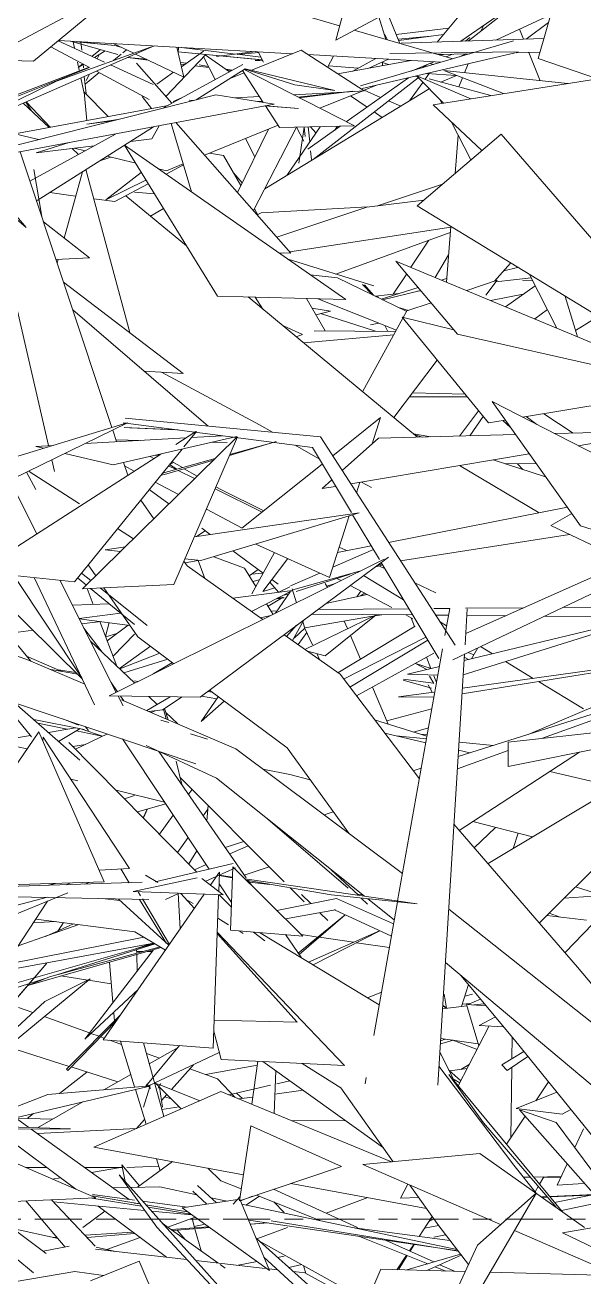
# Model space of a CAD drawing. Header units: millimetres. Extents: x 78096 to 288885, y -20632 to 149556.
# Drawn here: x 251206.9 to 251395.4, y 93230.5 to 93652.2 of the extents above; entities that cross this region are included whole.
import ezdxf

# ---------------------------------------------------------------- set-up
doc = ezdxf.new("R2010")
doc.units = ezdxf.units.MM
doc.linetypes.add('Centre', pattern=[31.75, 6.35, -4.7625, 15.875, -4.7625])
for name, color, linetype, lineweight in [('A-FLOR-LEVL', 51, 'Continuous', 9), ('G-IMPT', 8, 'Continuous', 9), ('L-PLNT', 71, 'Continuous', 9)]:
    doc.layers.add(name, color=color, linetype=linetype, lineweight=lineweight)

# ---------------------------------------------------------------- blocks, each defined once
blk = doc.blocks.new('ZZ-V - Tree Broadleaf 1 - 3dtree rotund SIMPLU-4826059-TOMH A-A')
at = {"layer": 'G-IMPT'}
for p, q in [((25677.55, 93680.42), (25649.47, 93646.53)), ((25692.36, 93672.25), (25659.95, 93646.87)), ((25657.37, 93646.78), (25679, 93661.79)), ((25593.4, 93658.68), (25616.52, 93651.96)), ((25629.8, 93655.01), (25632.17, 93647.42)), ((25636.88, 93646.05), (25632.56, 93656.5)), ((25687.67, 93655.63), (25669.24, 93647.17)), ((25621.49, 93650.52), (25654.7, 93640.87)), ((25632.65, 93647.28), (25631.63, 93649.14)), ((25521.71, 93647.06), (25600.63, 93642.57)), ((25547.09, 93642.74), (25540.21, 93646.01)), ((25563.96, 93634.71), (25561.69, 93644.79)), ((25623.63, 93631.74), (25675.16, 93646.88)), ((25637.32, 93646.13), (25685.43, 93647.7)), ((25563.96, 93634.71), (25547.67, 93642.46)), ((25586.59, 93636.97), (25603.53, 93643.73)), ((25603.53, 93643.73), (25624.86, 93630.05)), ((25605.78, 93642.28), (25650.64, 93639.73)), ((25614.46, 93641.79), (25612.49, 93637.98)), ((25615.94, 93635.77), (25640.5, 93640.31)), ((25620.97, 93636.7), (25628.76, 93640.97)), ((25624.13, 93630.85), (25675.77, 93642.88)), ((25626.35, 93637.69), (25633, 93640.73)), ((25676.79, 93643.17), (25633.43, 93642.66)), ((25649.75, 93642.31), (25660.4, 93642.54)), ((25650.36, 93642.13), (25651.53, 93642.35)), ((25652.43, 93641.53), (25654.61, 93642.41)), ((25659.09, 93642.51), (25656.92, 93641.52)), ((25676.04, 93642.89), (25684.13, 93643.07)), ((25579.32, 93634.08), (25584.36, 93636.09)), ((25631, 93638.55), (25630.95, 93639.73)), ((25633.03, 93638.93), (25630.95, 93639.63)), ((25640.68, 93636.75), (25648.32, 93639.85)), ((25644.54, 93637.88), (25646.06, 93638.93)), ((25648.21, 93638.96), (25647.03, 93639.33)), ((25693.47, 93632.52), (25651.71, 93636.92)), ((25651.71, 93636.92), (25671.8, 93629.13)), ((25624.61, 93630.21), (25628.92, 93631.96)), ((25643.68, 93634.66), (25641.99, 93635.01)), ((25651.56, 93625.96), (25642.52, 93635.02)), ((25642.59, 93635.15), (25660.81, 93627.41)), ((25646.79, 93634.09), (25667.53, 93628.46)), ((25703.59, 93634.11), (25648.1, 93625.42)), ((25560.41, 93626.54), (25563.27, 93627.68)), ((25581.3, 93627.68), (25589.52, 93628.12)), ((25600.96, 93628.75), (25617.74, 93629.66)), ((25602.49, 93627.97), (25621.02, 93630.02)), ((25619.09, 93629.73), (25602.94, 93627.73)), ((25609.86, 93624.21), (25624.11, 93630.01)), ((25618.12, 93629.68), (25624.86, 93630.05)), ((25506.99, 93615.62), (25558.71, 93625.18)), ((25518.62, 93617.77), (25509.81, 93625.91)), ((25588.9, 93626.46), (25590.49, 93626.64)), ((25648.1, 93625.42), (25664.55, 93610.01)), ((25650.32, 93627.2), (25651, 93625.87)), ((25541.74, 93620.4), (25531.33, 93618.88)), ((25539.89, 93619.94), (25531.33, 93618.88)), ((25654.14, 93619.76), (25660.78, 93606.79)), ((25514.97, 93613.68), (25506.99, 93615.62)), ((25571, 93608.4), (25595.78, 93618.48)), ((25592.51, 93617.15), (25582.07, 93595.86)), ((25602.05, 93617.81), (25587.51, 93589.71)), ((25670.98, 93615.51), (25642.67, 93591.29)), ((25670.98, 93615.51), (25744.73, 93530.37)), ((25528.5, 93608.65), (25526.33, 93610.66)), ((25530.69, 93609.85), (25527.03, 93610.74)), ((25535.71, 93606.52), (25539.43, 93607.72)), ((25547.4, 93605.78), (25538.12, 93608.04)), ((25537.73, 93593.39), (25549.62, 93602.58)), ((25558.14, 93603.17), (25555.44, 93603.82)), ((25563.9, 93605.1), (25558.07, 93602)), ((25558.14, 93603.17), (25563.79, 93605.47)), ((25537.73, 93593.39), (25551.21, 93600.01)), ((25551.98, 93598.76), (25540.72, 93592.77)), ((25518.76, 93595.8), (25527.52, 93594.59)), ((25533.63, 93593.75), (25540.72, 93592.77)), ((25564.89, 93577.86), (25544.47, 93594.76)), ((25642.67, 93591.29), (25742.19, 93530.6)), ((25656.29, 93548.15), (25635.54, 93572.73)), ((25735.63, 93531.05), (25635.54, 93572.73)), ((25606.61, 93568.14), (25615.87, 93567.08)), ((25639.15, 93555.77), (25615.87, 93567.08)), ((25669.68, 93566.26), (25659.41, 93562.79)), ((25669.68, 93566.26), (25665.88, 93561.22)), ((25680.56, 93568.18), (25689.81, 93550.13)), ((25642.77, 93513.4), (25585.65, 93560.67)), ((25609.14, 93560.01), (25635.7, 93549.5)), ((25692.64, 93560.81), (25696.7, 93547.26)), ((25639.25, 93555.97), (25624.28, 93528.7)), ((25647.37, 93558.71), (25639.25, 93555.97)), ((25666.69, 93518.24), (25637.67, 93553.83)), ((25655.07, 93549.59), (25637.67, 93553.83)), ((25696.09, 93549.29), (25703.69, 93554.08)), ((25604.37, 93545.18), (25634.78, 93547.83)), ((25656.29, 93548.15), (25740.08, 93529.19)), ((25649.44, 93539.4), (25634.81, 93519.99)), ((25589.52, 93517.55), (25556.47, 93535.32)), ((25640.05, 93526.94), (25659.6, 93526.94)), ((25641.09, 93528.32), (25658.85, 93527.86)), ((25678.19, 93520.13), (25736.62, 93529.73)), ((25656.99, 93513.77), (25663.37, 93522.32)), ((25667.93, 93525.38), (25697.82, 93483.51)), ((25667.93, 93525.38), (25745.43, 93485.68)), ((25630.3, 93519.99), (25614.2, 93507.14)), ((25630.3, 93519.99), (25627.51, 93511.18)), ((25666.69, 93518.24), (25672.36, 93519.17)), ((25593.91, 93515.04), (25589.52, 93517.55)), ((25675.87, 93514.26), (25629.6, 93513.06)), ((25647.3, 93513.52), (25641.42, 93514.52)), ((25644.42, 93513.44), (25641.64, 93514.34)), ((25727.24, 93515.59), (25688.99, 93514.6)), ((25696.95, 93510.52), (25727.24, 93515.59)), ((25608.35, 93506.82), (25601.59, 93510.67)), ((25617.42, 93502.17), (25629.6, 93513.06)), ((25552.6, 93506.89), (25553.92, 93506.23)), ((25563.53, 93503.14), (25559.98, 93505.15)), ((25608.35, 93506.82), (25609.64, 93506.11)), ((25620.32, 93497.69), (25680.51, 93507.76)), ((25686.02, 93500.04), (25668.36, 93505.73)), ((25544.04, 93503.71), (25547.31, 93501.98)), ((25558.87, 93503.78), (25561.37, 93502.54)), ((25562.08, 93502.18), (25567.64, 93499.43)), ((25568.52, 93500.3), (25564.14, 93502.79)), ((25610.7, 93504.35), (25583.57, 93482.72)), ((25683.79, 93487.92), (25656.92, 93503.82)), ((25461.19, 93499.63), (25512.39, 93437.99)), ((25461.99, 93498.67), (25529.75, 93432.02)), ((25554.37, 93498.24), (25562.21, 93494.09)), ((25576.7, 93495.65), (25574.85, 93496.7)), ((25610.6, 93496.06), (25613.9, 93499.01)), ((25610.6, 93496.06), (25615.2, 93496.83)), ((25623.38, 93498.2), (25622.26, 93494.69)), ((25623.88, 93498.29), (25627.28, 93496.42)), ((25574.55, 93496), (25590.38, 93488.14)), ((25591, 93488.64), (25576.7, 93495.65)), ((25571.6, 93489.13), (25583.63, 93482.76)), ((25633.07, 93477.97), (25693.34, 93489.79)), ((25619.79, 93486.93), (25613.18, 93466.12)), ((25687.81, 93483.61), (25694.85, 93487.67)), ((25637.12, 93471.7), (25694.02, 93480.66)), ((25687.81, 93483.61), (25713.44, 93471.43)), ((25697.82, 93483.51), (25722.83, 93475.62)), ((25613.18, 93466.12), (25588.27, 93477.41)), ((25614.28, 93469.59), (25627.93, 93475.6)), ((25615.87, 93474.59), (25627.2, 93476.81)), ((25616.42, 93476.33), (25618.86, 93475.18)), ((25568.79, 93471.84), (25564.4, 93471.11)), ((25568.79, 93471.84), (25571.14, 93465.79)), ((25594.54, 93474.57), (25586.89, 93460.64)), ((25599.05, 93472.53), (25590.66, 93461.4)), ((25599.93, 93463.27), (25609.84, 93467.63)), ((25600.74, 93461.92), (25623.28, 93468.21)), ((25601.87, 93461.46), (25620.07, 93467.27)), ((25628.43, 93469.64), (25631.06, 93470.37)), ((25629.14, 93470.17), (25630.86, 93470.72)), ((25629.79, 93470.02), (25631.86, 93469.05)), ((25595.79, 93461.11), (25599.78, 93462.94)), ((25615.59, 93465.84), (25617.02, 93465.09)), ((25620.11, 93463.46), (25634.17, 93456.01)), ((25638.1, 93458.63), (25624.61, 93466.8)), ((25641.91, 93464.31), (25648.97, 93460.97)), ((25531.44, 93462.38), (25533.47, 93457.07)), ((25600.7, 93461.76), (25580.57, 93459.11)), ((25586.78, 93454.71), (25600.7, 93461.76)), ((25599.84, 93461.32), (25594.88, 93454.09)), ((25595.2, 93458.97), (25597.87, 93459.32)), ((25597.87, 93459.32), (25595.74, 93459.24)), ((25597.86, 93460.18), (25599.39, 93460.66)), ((25602.02, 93457.64), (25600.49, 93462.27)), ((25611.9, 93457.35), (25625.88, 93460.4)), ((25538.84, 93457.26), (25526.44, 93456.83)), ((25542.68, 93454.12), (25528.72, 93452.28)), ((25545.77, 93450.01), (25528.74, 93452.24)), ((25529.63, 93450.47), (25535.98, 93451.3)), ((25535.7, 93451.26), (25541.43, 93436.27)), ((25589.83, 93452.55), (25593.3, 93453.3)), ((25604.85, 93449.04), (25604.16, 93451.14)), ((25627.68, 93453.05), (25604.82, 93449.14)), ((25630.81, 93453.59), (25628.36, 93453.17)), ((25638.88, 93453.52), (25641.28, 93452.25)), ((25652.63, 93449.83), (25650.4, 93451.18)), ((25504.71, 93447.24), (25513.16, 93448.34)), ((25530.32, 93449.09), (25536.49, 93440.96)), ((25604.85, 93449.04), (25601.17, 93445.72)), ((25641.97, 93449.7), (25615.93, 93434.05)), ((25532.51, 93444.73), (25547.4, 93430.61)), ((25663.16, 93442.44), (25661.03, 93438.74)), ((25668.11, 93440.45), (25664.08, 93442.89)), ((25510.99, 93439.68), (25522.83, 93434.46)), ((25542.39, 93435.37), (25555.88, 93440.62)), ((25543.81, 93434.01), (25558.64, 93438.57)), ((25648.32, 93440.6), (25622.21, 93426.23)), ((25681.82, 93432.15), (25672.46, 93437.82)), ((25742.65, 93439.79), (25680.14, 93413.26)), ((25528.25, 93433.51), (25519.12, 93435.12)), ((25698.77, 93421.88), (25683.63, 93431.05)), ((25552.2, 93426.05), (25555.02, 93423.38)), ((25575.61, 93425.97), (25569.87, 93417.58)), ((25575.11, 93425.23), (25569.92, 93426.15)), ((25553.03, 93420.62), (25554.32, 93421.24)), ((25558, 93418.49), (25557.2, 93421.81)), ((25557.51, 93422.01), (25558.74, 93418.18)), ((25577.57, 93424.51), (25569.87, 93417.58)), ((25513.42, 93418.25), (25530.39, 93414.95)), ((25524.69, 93415.05), (25514.75, 93417.08)), ((25528.49, 93416.43), (25523.43, 93418.41)), ((25557.96, 93420.6), (25561.97, 93416.79)), ((25503.63, 93411.4), (25512.25, 93412.9)), ((25518.31, 93413.95), (25527.42, 93415.53)), ((25521.78, 93410.88), (25529.09, 93415.2)), ((25527.5, 93408.24), (25538.22, 93413.44)), ((25536.4, 93412.67), (25527.77, 93414.43)), ((25529.27, 93415.17), (25536.54, 93412.62)), ((25530.69, 93415.97), (25531.81, 93414.62)), ((25645.61, 93410.46), (25631.75, 93413.67)), ((25645.84, 93411.77), (25635.61, 93412.78)), ((25668.43, 93409.55), (25656.81, 93410.69)), ((25563.3, 93396.39), (25561.42, 93404.21)), ((25660.43, 93407.03), (25656.64, 93407.9)), ((25656.9, 93380.9), (25697.38, 93407.28)), ((25599.74, 93399.75), (25590.68, 93401.6)), ((25606.58, 93398), (25599.74, 93399.75)), ((25709.73, 93395.6), (25687.4, 93400.78)), ((25562.71, 93398.84), (25597.86, 93363.56)), ((25541.14, 93394.44), (25557.52, 93390.44)), ((25547.4, 93392.63), (25544.02, 93391.54)), ((25571.77, 93384.13), (25572.23, 93389.28)), ((25614.39, 93387.19), (25611.31, 93386.17)), ((25591.49, 93385.43), (25619.4, 93361.51)), ((25681.61, 93378.74), (25661.51, 93383.9)), ((25584.24, 93377.23), (25577.98, 93375.16)), ((25613.74, 93367.69), (25622.85, 93359.06)), ((25593, 93362.71), (25586.05, 93363.49)), ((25599.83, 93361.58), (25604.55, 93356.85)), ((25603.71, 93359.29), (25606.8, 93356.25)), ((25624.44, 93359.17), (25622.5, 93359.39)), ((25623.83, 93358.13), (25625.95, 93356.11)), ((25528.63, 93349.2), (25508.09, 93341.99)), ((25513.21, 93349.76), (25520.61, 93350.22)), ((25609.89, 93353.21), (25612.61, 93350.53)), ((25699.75, 93350.7), (25686.36, 93352.21)), ((25609.22, 93345), (25603.72, 93345.8)), ((25621.23, 93343.25), (25609.72, 93344.93)), ((25530.66, 93310.64), (25553.82, 93340.72)), ((25553.08, 93342.78), (25547.4, 93340.97)), ((25633.31, 93341.5), (25622.28, 93343.1)), ((25530.66, 93310.64), (25548.58, 93327.35)), ((25659.31, 93322.29), (25663.51, 93308.31)), ((25659.31, 93322.29), (25665.97, 93321.81)), ((25590.67, 93303.06), (25631.38, 93273.93)), ((25650.35, 93306.29), (25655.3, 93296.36)), ((25576.48, 93292.95), (25533.68, 93274.21)), ((25576.48, 93292.95), (25633.98, 93269.26)), ((25533.68, 93274.21), (25584.07, 93264.94)), ((25572.09, 93267.15), (25576.44, 93262.92)), ((25545.21, 93260.64), (25540.09, 93260.56)), ((25555.95, 93260.8), (25545.94, 93260.65)), ((25555.95, 93260.8), (25568.37, 93258.19)), ((25583.35, 93260.15), (25576.44, 93262.92)), ((25600.14, 93261.99), (25645.82, 93253.58)), ((25682.44, 93259.16), (25683.47, 93260.95)), ((25683.94, 93261.76), (25685.37, 93264.23)), ((25573.12, 93257.19), (25578.57, 93256.05)), ((25610.15, 93249.4), (25588.5, 93258.09)), ((25594.29, 93260.03), (25622.62, 93247.19)), ((25611.97, 93252.01), (25626.04, 93257.22)), ((25549.21, 93255.08), (25547.4, 93255.34)), ((25583.58, 93254.99), (25656.09, 93239.74)), ((25656.48, 93239.23), (25585.8, 93249.67)), ((25592.23, 93248.72), (25586.36, 93248.32)), ((25586.67, 93248.23), (25592.41, 93248.7)), ((25593.42, 93249.44), (25656.52, 93239.19)), ((25647.76, 93250.84), (25643.33, 93244.17)), ((25521.21, 93243.86), (25519.99, 93243.78)), ((25546.84, 93245.62), (25530.68, 93244.51)), ((25531.36, 93243.78), (25547.4, 93245.07)), ((25572.36, 93247.36), (25559.71, 93246.5)), ((25560.25, 93246.11), (25572.72, 93247.11)), ((25588.58, 93243.37), (25598.91, 93247.19)), ((25621.53, 93247.01), (25653.73, 93242.82)), ((25646.25, 93234.93), (25623.29, 93244.14)), ((25589.51, 93242.53), (25618.22, 93226.64)), ((25632.28, 93242.81), (25648.31, 93235.54)), ((25641.52, 93241.44), (25640.08, 93239.27)), ((25639.1, 93237.8), (25635.86, 93232.93)), ((25639.18, 93232.84), (25657.28, 93238.2)), ((25645.98, 93232.65), (25657.54, 93237.86)), ((25652.36, 93232.48), (25648.78, 93233.91)), ((25650.35, 93234.62), (25655.24, 93232.4))]:
    blk.add_line(p, q, dxfattribs=at)
blk = doc.blocks.new('ZZ-V - Tree Broadleaf 1 - 3dtree rotund SIMPLU-4826034-TOMH A-A')
at = {"layer": 'G-IMPT'}
for p, q in [((25682.44, 93683.47), (25615.23, 93647.14)), ((25683.53, 93640.95), (25693.88, 93677.65)), ((25481.79, 93632.53), (25545.77, 93666.76)), ((25513.28, 93640.11), (25545.3, 93666.51)), ((25620.14, 93665.46), (25615.23, 93647.14)), ((25553.96, 93645.21), (25484.6, 93614.88)), ((25553.96, 93645.21), (25521.11, 93633.37)), ((25513.28, 93640.11), (25498.52, 93640.45)), ((25683.53, 93640.95), (25716.87, 93629.58)), ((25583.88, 93638.96), (25556.96, 93624.22)), ((25584.72, 93637.49), (25568.2, 93627.05)), ((25590.8, 93626.15), (25583.82, 93636.92)), ((25621.52, 93618.25), (25584.32, 93637.24)), ((25601.43, 93632.05), (25584.55, 93637.39)), ((25584.65, 93637.44), (25614.97, 93630.14)), ((25484.47, 93615.35), (25521.11, 93633.37)), ((25601.43, 93632.05), (25614.97, 93630.14)), ((25574.83, 93628.71), (25490.79, 93607.6)), ((25574.83, 93628.71), (25594.44, 93625.57)), ((25594.44, 93625.57), (25491.84, 93606.36)), ((25565.82, 93626.91), (25567.22, 93626.8)), ((25591.26, 93624.98), (25602.71, 93624.11)), ((25596.29, 93617.68), (25591.53, 93625.03)), ((25591.75, 93625.07), (25602.71, 93624.11)), ((25510.82, 93584.04), (25479.6, 93620.75)), ((25566.64, 93596.02), (25559.69, 93619.06)), ((25561.32, 93619.37), (25600.11, 93575.44)), ((25540.95, 93615.46), (25512.09, 93599.67)), ((25553.82, 93617.96), (25514.56, 93593.15)), ((25553.16, 93613.87), (25555.66, 93618.31)), ((25621.52, 93618.25), (25596.29, 93617.68)), ((25514.19, 93609.21), (25525.35, 93612.63)), ((25533.8, 93611.55), (25514.19, 93609.21)), ((25575.32, 93560.96), (25543.96, 93611.73)), ((25544.04, 93611.78), (25618.66, 93559.74)), ((25553.16, 93613.87), (25545.98, 93613.01)), ((25508.81, 93609.53), (25539.72, 93516.69)), ((25510.82, 93584.04), (25485.51, 93605.68)), ((25513.44, 93603.61), (25516.08, 93587.69)), ((25523.62, 93580.49), (25529.78, 93602.77)), ((25531, 93603.54), (25545.77, 93548.62)), ((25498.89, 93594.25), (25518.35, 93510.56)), ((25532.16, 93573.78), (25516.66, 93585.97)), ((25532.16, 93573.78), (25520.88, 93573.29)), ((25521.29, 93572.05), (25521.64, 93573.32)), ((25595.97, 93575.56), (25600.11, 93575.44)), ((25523.42, 93565.64), (25563.8, 93534.89)), ((25575.32, 93560.96), (25618.66, 93559.74)), ((25526.54, 93556.29), (25572.21, 93517.1)), ((25550.59, 93535.65), (25563.8, 93534.89)), ((25476, 93497.2), (25544.88, 93518.27)), ((25501.42, 93496.98), (25545, 93518.21)), ((25607.36, 93509.92), (25543.5, 93518.24)), ((25610.09, 93513.51), (25544.26, 93519.75)), ((25823.77, 93518.86), (25654.75, 93438.35)), ((25823.09, 93520.28), (25659.08, 93447.22)), ((25529.88, 93462.31), (25582.02, 93513.56)), ((25540.02, 93515.79), (25541.31, 93511.91)), ((25540.12, 93504.03), (25581.82, 93513.58)), ((25545.84, 93516.55), (25543.92, 93516.69)), ((25562.06, 93515.82), (25543.92, 93516.69)), ((25545.84, 93516.55), (25561.19, 93515.84)), ((25560.68, 93463.76), (25582.1, 93513.55)), ((25561.29, 93510.98), (25568.03, 93515.32)), ((25564.05, 93510.16), (25568.22, 93515.29)), ((25566.6, 93513.3), (25576.91, 93513.89)), ((25610.09, 93513.51), (25655.45, 93443.37)), ((25514.08, 93510.31), (25519.97, 93510.65)), ((25514.08, 93510.31), (25516.76, 93509.67)), ((25527.12, 93464.69), (25563.4, 93509.36)), ((25530.73, 93511.26), (25564.73, 93513.19)), ((25541.1, 93512.52), (25549.35, 93512.32)), ((25573.69, 93511.72), (25578.62, 93511.6)), ((25579.4, 93507.27), (25595.17, 93511.91)), ((25594.13, 93511.64), (25579.54, 93507.58)), ((25607.36, 93509.92), (25620.49, 93488.01)), ((25494.61, 93468.04), (25556.23, 93507.72)), ((25519.46, 93505.77), (25520.38, 93501.8)), ((25523.91, 93507.94), (25540.12, 93504.03)), ((25574.52, 93506.19), (25556.84, 93501.28)), ((25557.49, 93500.84), (25574.01, 93505.69)), ((25514.11, 93495.82), (25510.95, 93501.63)), ((25511.89, 93501.82), (25528.77, 93490.91)), ((25543.66, 93504.84), (25545.09, 93500.55)), ((25505.33, 93498.88), (25514.41, 93480.79)), ((25557.49, 93500.84), (25556.28, 93500.6)), ((25553.91, 93485.93), (25549.47, 93492.21)), ((25567.61, 93479.87), (25623.15, 93487.95)), ((25569.7, 93471.8), (25623.15, 93487.95)), ((25620.93, 93487.28), (25629.98, 93472.18)), ((25541.65, 93482.58), (25546.99, 93479.13)), ((25537.52, 93475.49), (25544.29, 93476.48)), ((25537.52, 93475.49), (25542.68, 93474.9)), ((25631.52, 93472.3), (25538.8, 93426.22)), ((25565.17, 93470.02), (25564.05, 93471.6)), ((25564.4, 93472.41), (25569.7, 93471.8)), ((25569.51, 93425.85), (25632.98, 93473.02)), ((25494.61, 93468.04), (25527.12, 93464.69)), ((25529.49, 93467.6), (25532.68, 93465.06)), ((25532.68, 93465.07), (25529.49, 93467.6)), ((25534.28, 93466.64), (25531.72, 93470.35)), ((25590.63, 93451.98), (25565.17, 93470.02)), ((25630.55, 93471.22), (25649.99, 93438.8)), ((25511.67, 93438.3), (25438.53, 93464.1)), ((25506.64, 93466.8), (25529.61, 93432.33)), ((25513.52, 93466.09), (25533.93, 93423.27)), ((25522.24, 93465.19), (25541.2, 93427.41)), ((25528.18, 93465.99), (25531.15, 93463.56)), ((25529.88, 93462.31), (25560.68, 93463.76)), ((25532.53, 93462.43), (25547.4, 93450.25)), ((25535.79, 93462.59), (25551.69, 93449.96)), ((25551.69, 93449.96), (25535.8, 93462.59)), ((25548.45, 93446.14), (25537.04, 93462.65)), ((25639.91, 93455.6), (25609.2, 93455.34)), ((25653.7, 93455.72), (25648.32, 93455.67)), ((25653.66, 93455.63), (25652.04, 93446.56)), ((25659.59, 93455.55), (25658.84, 93443.46)), ((25678.64, 93455.93), (25658.95, 93455.76)), ((25730.57, 93456.37), (25691.89, 93456.04)), ((25604.6, 93451.93), (25600.68, 93444.86)), ((25604.86, 93441.89), (25628.81, 93453.6)), ((25641.17, 93453.5), (25607.1, 93453.78)), ((25628.9, 93453.6), (25611.7, 93439.74)), ((25653.26, 93453.4), (25648.94, 93453.44)), ((25720.69, 93452.85), (25658.22, 93433.38)), ((25658.52, 93438.14), (25719.55, 93452.86)), ((25672.61, 93453.24), (25659.46, 93453.35)), ((25728.67, 93452.78), (25685.78, 93453.13)), ((25560.65, 93437.08), (25548.45, 93446.14)), ((25616.68, 93433.52), (25597.86, 93446.86)), ((25598.68, 93446.28), (25602.04, 93450.03)), ((25617.9, 93431.92), (25645.66, 93446.02)), ((25646.29, 93444.97), (25620, 93429.15)), ((25651.25, 93442.12), (25636.1, 93357.15)), ((25530.62, 93430.2), (25511.67, 93438.3)), ((25605.7, 93441.3), (25611.7, 93439.74)), ((25658.65, 93440.37), (25649.65, 93295.09)), ((25657.82, 93426.9), (25741.96, 93440.43)), ((25657.94, 93428.85), (25741.94, 93440.45)), ((25643.43, 93398.27), (25616.68, 93433.52)), ((25639.42, 93433.53), (25650.18, 93436.13)), ((25639.42, 93433.53), (25649.67, 93433.25)), ((25656.51, 93405.79), (25748.09, 93434.73)), ((25748.15, 93434.68), (25684.96, 93411.95)), ((25395.18, 93432.42), (25511.15, 93408.39)), ((25539.53, 93430.75), (25541.68, 93427.65)), ((25502.22, 93428.11), (25528.98, 93404.55)), ((25569.51, 93425.85), (25538.8, 93426.22)), ((25541.82, 93426.18), (25543.49, 93422.86)), ((25542.7, 93426.17), (25543.81, 93424.56)), ((25581.56, 93408.42), (25542.94, 93424.93)), ((25551.49, 93421.27), (25559.36, 93425.97)), ((25556.8, 93421.55), (25563.47, 93425.92)), ((25598.82, 93408.73), (25572.64, 93428.17)), ((25636.36, 93425.87), (25648.32, 93427.52)), ((25648.32, 93425.84), (25636.36, 93425.87)), ((25502.91, 93424.34), (25512.61, 93412.45)), ((25506.95, 93423.94), (25568.08, 93403.4)), ((25556.8, 93421.55), (25552.18, 93420.98)), ((25556.24, 93418.09), (25558.89, 93417.3)), ((25666.58, 93369.73), (25745.06, 93416.78)), ((25763.47, 93420.45), (25673.39, 93402.5)), ((25673.4, 93410.68), (25763.32, 93420.59)), ((25683.91, 93349.77), (25752.81, 93418.33)), ((25692.59, 93339.76), (25766.93, 93417.24)), ((25515.09, 93414.15), (25479.32, 93361.75)), ((25537.13, 93363.59), (25515.09, 93414.15)), ((25516.62, 93412.33), (25516.45, 93411.02)), ((25545.63, 93368.08), (25516.62, 93412.33)), ((25566.3, 93413.5), (25571.99, 93411.7)), ((25568.37, 93366.91), (25525.24, 93410.53)), ((25543.34, 93411.72), (25572.54, 93367.89)), ((25575.01, 93398.57), (25551.3, 93409.51)), ((25637.75, 93366.41), (25581.56, 93408.42)), ((25619.6, 93379.98), (25598.82, 93408.73)), ((25673.4, 93410.68), (25673.39, 93402.5)), ((25555.59, 93407.54), (25585.04, 93364.95)), ((25673.39, 93407.8), (25656.25, 93401.63)), ((25641.36, 93401), (25644.07, 93401.86)), ((25528.26, 93397.61), (25525.89, 93398.2)), ((25624.96, 93358.76), (25575.01, 93398.57)), ((25696.8, 93334.9), (25655.1, 93382.98)), ((25545.63, 93368.08), (25535.41, 93367.54)), ((25545.58, 93363.31), (25542.75, 93367.93)), ((25551.11, 93365.88), (25555.23, 93363.42)), ((25580.62, 93369.8), (25554.31, 93363.58)), ((25581.47, 93368.36), (25571.44, 93363.82)), ((25573.13, 93362.71), (25576.01, 93366.86)), ((25575.78, 93360.32), (25576.01, 93366.86)), ((25579.75, 93347.28), (25580.48, 93368.63)), ((25604.17, 93345.35), (25580.48, 93368.63)), ((25468.91, 93360.81), (25549.98, 93363.45)), ((25537.13, 93363.59), (25479.32, 93361.75)), ((25520.76, 93363.07), (25518.31, 93362.42)), ((25546.96, 93360.29), (25568.5, 93364.95)), ((25577.24, 93359.19), (25570.09, 93364.72)), ((25575.87, 93362.9), (25580.07, 93356.6)), ((25575.97, 93365.74), (25580.35, 93364.98)), ((25580.36, 93365.19), (25575.98, 93365.82)), ((25642.67, 93356.2), (25584.61, 93364.57)), ((25585.02, 93364.17), (25613.69, 93359.17)), ((25585.66, 93364.05), (25586.77, 93362.45)), ((25468.39, 93359.34), (25552.18, 93357.63)), ((25478.94, 93340.91), (25524.89, 93359.93)), ((25495.04, 93352.49), (25518.08, 93358.39)), ((25542.37, 93357.36), (25536.47, 93357.95)), ((25536.82, 93310.42), (25570.85, 93359.42)), ((25541.98, 93357.71), (25558.93, 93342.26)), ((25546.96, 93360.29), (25577.24, 93359.19)), ((25548.64, 93360.22), (25549.44, 93358.87)), ((25558.14, 93342.78), (25549.02, 93357.69)), ((25550.04, 93357.86), (25559.12, 93342.54)), ((25562.41, 93359.73), (25557.78, 93357.63)), ((25562.73, 93347.74), (25562.04, 93359.74)), ((25567.55, 93354.67), (25562.99, 93359.71)), ((25564.8, 93357.7), (25567.18, 93356.28)), ((25573.87, 93307.55), (25575.74, 93359.25)), ((25580.02, 93355.13), (25575.96, 93359.24)), ((25615.43, 93357.97), (25595.4, 93353.97)), ((25642.67, 93356.2), (25613.69, 93359.17)), ((25615.43, 93357.97), (25634.74, 93349.5)), ((25634.97, 93350.78), (25626.03, 93357.9)), ((25518.04, 93357.09), (25488.91, 93312.89)), ((25615.16, 93354.18), (25598.33, 93351.09)), ((25615.16, 93354.18), (25614.8, 93354.14)), ((25614.8, 93354.14), (25633.99, 93345.28)), ((25636.05, 93356.88), (25628.03, 93311.85)), ((25714.18, 93306.16), (25653.33, 93354.43)), ((25547.53, 93346.81), (25514.06, 93351.05)), ((25575.45, 93351.33), (25579.08, 93349.16)), ((25602.56, 93339.62), (25618.45, 93352.46)), ((25602.93, 93339.08), (25618.46, 93352.45)), ((25550.51, 93345.01), (25503.95, 93335.71)), ((25557.78, 93340.6), (25547.53, 93346.81)), ((25602.23, 93316.35), (25575.26, 93346.14)), ((25618.17, 93301.7), (25575.28, 93346.59)), ((25579.75, 93347.28), (25604.17, 93345.35)), ((25582.61, 93347.06), (25583.97, 93346.24)), ((25587.47, 93346.67), (25591.33, 93343.69)), ((25629.86, 93322.17), (25589.57, 93346.5)), ((25598.28, 93345.82), (25603.7, 93337.97)), ((25630.01, 93347.12), (25606.02, 93336.57)), ((25607.64, 93335.59), (25630.06, 93347.09)), ((25498.15, 93326.91), (25554.06, 93342.85)), ((25553.93, 93342.93), (25502.48, 93333.48)), ((25511.68, 93328.82), (25556.38, 93341.45)), ((25518.66, 93331.57), (25555.98, 93341.69)), ((25521.53, 93332.35), (25554.28, 93342.72)), ((25701.73, 93294.94), (25652.21, 93336.42)), ((25517.83, 93336.23), (25489.46, 93303.22)), ((25489.84, 93303.85), (25517.83, 93336.23)), ((25767.15, 93250.07), (25696.8, 93334.9)), ((25532.46, 93330.92), (25474.21, 93283.1)), ((25496.51, 93324.42), (25516.95, 93330.9)), ((25511.68, 93328.82), (25518.66, 93331.57)), ((25517.1, 93323.33), (25532.46, 93330.92)), ((25675.53, 93310.35), (25657.46, 93332.02)), ((25625.95, 93324.53), (25630.63, 93326.47)), ((25517.1, 93323.33), (25474.09, 93283.26)), ((25524.4, 93300.47), (25542.62, 93318.78)), ((25524.9, 93300.09), (25541.32, 93316.9)), ((25574.21, 93316.97), (25602.23, 93316.35)), ((25663.57, 93315.2), (25669.07, 93318.09)), ((25576.56, 93303.76), (25574.08, 93313.34)), ((25656.56, 93294.84), (25666.97, 93315.03)), ((25663.57, 93315.2), (25671.83, 93314.78)), ((25674.59, 93303.97), (25674.69, 93311.35)), ((25536.82, 93310.42), (25573.87, 93307.55)), ((25723.65, 93250.84), (25675.53, 93310.35)), ((25576.56, 93303.76), (25618.17, 93301.7)), ((25671.29, 93301.96), (25678.68, 93306.45)), ((25673.07, 93300.08), (25680.06, 93304.74)), ((25524.4, 93300.47), (25524.9, 93300.09)), ((25616.97, 93294.23), (25603.92, 93302.4)), ((25675.28, 93268.11), (25650.05, 93301.55)), ((25665.04, 93282.36), (25653.39, 93298.67)), ((25653.39, 93298.67), (25691.62, 93252.49)), ((25671.29, 93301.96), (25673.07, 93300.08)), ((25674.25, 93277.27), (25674.56, 93301.07)), ((25490.26, 93296.28), (25511.77, 93280.86)), ((25634.64, 93269.32), (25616.97, 93294.23)), ((25625.5, 93297.68), (25625.12, 93295.54)), ((25682.66, 93289.86), (25686.93, 93296.25)), ((25676.02, 93287.23), (25689.8, 93292.7)), ((25676.02, 93287.23), (25691.56, 93285.3)), ((25689.58, 93282.56), (25677.25, 93286.75)), ((25677.25, 93286.75), (25710.94, 93248.64)), ((25691.56, 93285.3), (25694.53, 93286.85)), ((25525.76, 93280.37), (25473.28, 93282.2)), ((25665.04, 93282.36), (25689.56, 93253.95)), ((25672.84, 93275.17), (25679.14, 93284.6)), ((25689.58, 93282.56), (25714.23, 93249.21)), ((25453.44, 93281.21), (25513.35, 93231.9)), ((25465.01, 93277.42), (25517.54, 93238.44)), ((25525.76, 93280.37), (25495.62, 93280.22)), ((25500.52, 93280.24), (25527.59, 93260.01)), ((25512.54, 93280.31), (25545.59, 93256.62)), ((25586.56, 93281.44), (25582.75, 93256.16)), ((25586.56, 93281.44), (25617.12, 93267.68)), ((25695.83, 93274.1), (25698.77, 93280.39)), ((25487.86, 93277.2), (25534.34, 93257.09)), ((25663.86, 93272.06), (25624.32, 93268.35)), ((25663.86, 93272.06), (25699.14, 93247.19)), ((25554.86, 93247.24), (25542.17, 93264.85)), ((25628.52, 93168.68), (25542.17, 93264.85)), ((25617.12, 93267.68), (25582.75, 93256.16)), ((25670.82, 93248.15), (25624.32, 93268.35)), ((25682.81, 93258.71), (25675.28, 93268.11)), ((25689.91, 93261.42), (25693.28, 93268.62)), ((25568.56, 93261.28), (25575.01, 93255.51)), ((25637.07, 93257.05), (25639.49, 93261.76)), ((25649.97, 93247.73), (25640.24, 93261.43)), ((25678.53, 93264.05), (25680.79, 93264.11)), ((25681.98, 93264.14), (25691.29, 93264.38)), ((25698.77, 93261.95), (25689.91, 93261.42)), ((25534.34, 93257.09), (25494.63, 93255.44)), ((25519.4, 93256.47), (25534.09, 93240.88)), ((25533, 93257.03), (25549.76, 93254.32)), ((25533.04, 93257.79), (25549.2, 93255.1)), ((25533.17, 93258.27), (25547.4, 93256.38)), ((25563.43, 93253.76), (25582.86, 93256.7)), ((25567.02, 93259.44), (25571.79, 93255.02)), ((25583, 93257.56), (25580.61, 93254.96)), ((25592.89, 93232.67), (25582.86, 93256.7)), ((25682.92, 93258.83), (25628.53, 93166.01)), ((25643.24, 93257.21), (25637.07, 93257.05)), ((25682.92, 93258.83), (25663, 93241.24)), ((25510.73, 93256.11), (25524.04, 93240.55)), ((25520.08, 93255.75), (25550.78, 93252.91)), ((25535.16, 93254.35), (25558.15, 93237.16)), ((25550.1, 93256.02), (25565.14, 93254.01)), ((25551.23, 93254.76), (25565.29, 93252.42)), ((25551.94, 93253.97), (25566.4, 93251.63)), ((25553.09, 93252.69), (25566.67, 93251.44)), ((25563.43, 93253.76), (25592.89, 93232.67)), ((25691.74, 93245.32), (25735.71, 93252.93)), ((25556.74, 93248.63), (25575.48, 93235.2)), ((25506.22, 93246.84), (25521.59, 93243.42)), ((25554.86, 93247.24), (25628.34, 93168.68)), ((25588.34, 93243.58), (25606.93, 93226.95)), ((25659.98, 93234.68), (25649.97, 93247.73)), ((25739.02, 93218.52), (25675.47, 93246.12)), ((25691.74, 93245.32), (25737.18, 93223.52)), ((25525.36, 93240.88), (25516.57, 93239.17)), ((25565.01, 93236.38), (25534.21, 93239.88)), ((25534.39, 93240.57), (25540.95, 93239.11)), ((25628.26, 93165.84), (25663, 93241.24)), ((25548.91, 93235.82), (25532.48, 93229.23)), ((25548.91, 93235.82), (25581.77, 93159.35)), ((25591.47, 93233.38), (25568.04, 93236.04)), ((25591, 93237.2), (25601.88, 93227.11)), ((25527.29, 93232.36), (25443.36, 93218.23)), ((25536.96, 93231.02), (25527.29, 93232.36)), ((25576.26, 93234.63), (25577.93, 93233.44)), ((25595.63, 93232.91), (25592.65, 93233.25)), ((25604.78, 93231.87), (25600.94, 93232.31)), ((25625.11, 93220.78), (25604.78, 93231.87)), ((25630.39, 93233.08), (25624.56, 93219.48)), ((25630.39, 93233.08), (25658.88, 93232.3)), ((25667.24, 93232.07), (25709.69, 93230.91))]:
    blk.add_line(p, q, dxfattribs=at)
blk = doc.blocks.new('ZZ-V - Tree Broadleaf 2 - 3dtree rotund SIMPLU-4826084-TOMH A-A')
at = {"layer": 'G-IMPT'}
for p, q in [((25679.44, 93647.5), (25686.96, 93653.09)), ((25635.65, 93649.02), (25653.31, 93651.16)), ((25647.32, 93648.48), (25636.31, 93647.44)), ((25651.57, 93649.06), (25636.49, 93646.99)), ((25664.32, 93650.3), (25665.06, 93652.12)), ((25678.56, 93647.48), (25677.21, 93650.83)), ((25519.17, 93644.94), (25532.21, 93637.96)), ((25521.59, 93646.96), (25537.3, 93639.73)), ((25541.7, 93642.35), (25525.81, 93646.83)), ((25527.13, 93644.41), (25526.66, 93646.6)), ((25541.88, 93645.21), (25527.81, 93646.59)), ((25527.97, 93646.59), (25541.85, 93645.23)), ((25541.85, 93645.23), (25528.2, 93646.57)), ((25529.56, 93643.75), (25529.27, 93646.6)), ((25543.09, 93644.63), (25540.79, 93645.32)), ((25562.11, 93642.9), (25562.23, 93644.76)), ((25581.39, 93642.46), (25562.23, 93644.75)), ((25660.5, 93648.04), (25658.95, 93646.84)), ((25533.02, 93641.7), (25535.87, 93643.99)), ((25537.44, 93643.55), (25533.83, 93641.33)), ((25535.55, 93642.39), (25534.79, 93640.89)), ((25540.29, 93640.28), (25542.85, 93642.43)), ((25543.43, 93642.91), (25544.63, 93643.91)), ((25544.97, 93641.28), (25551.96, 93640.42)), ((25545.01, 93641.3), (25551.38, 93640.7)), ((25571.4, 93642.36), (25557.91, 93628.21)), ((25562.03, 93643.25), (25590.5, 93640.47)), ((25590.5, 93640.47), (25562.03, 93643.25)), ((25588.99, 93640.61), (25562.13, 93643.24)), ((25570.65, 93643.45), (25563.18, 93638.18)), ((25574.59, 93633.87), (25570.65, 93641.57)), ((25579.37, 93636.49), (25571.22, 93642.17)), ((25575.07, 93641.69), (25576.36, 93641.85)), ((25576.55, 93641.83), (25575.07, 93641.69)), ((25576.73, 93641.89), (25588.2, 93643.28)), ((25590.02, 93641.42), (25581.94, 93642.39)), ((25589.2, 93643.02), (25582.19, 93642.36)), ((25589.59, 93640.55), (25588.08, 93640.34)), ((25590.67, 93640.15), (25588.08, 93640.34)), ((25589.1, 93643.23), (25590.88, 93639.73)), ((25684.21, 93633.5), (25680.38, 93642.98)), ((25507.02, 93628.49), (25532.11, 93638.01)), ((25507.45, 93628.09), (25532.15, 93637.99)), ((25528.71, 93637.01), (25528.13, 93639.73)), ((25528.38, 93637.98), (25529.9, 93639.19)), ((25530.15, 93639.06), (25528.38, 93637.98)), ((25530.15, 93637.79), (25530.02, 93639.13)), ((25530.71, 93632.28), (25535.43, 93636.23)), ((25534.53, 93636.72), (25552.32, 93627.19)), ((25539.3, 93638.81), (25553.7, 93632.18)), ((25548.01, 93639.39), (25559.98, 93625.88)), ((25560.56, 93636.33), (25554.95, 93632.38)), ((25562.86, 93639.61), (25564.93, 93639.41)), ((25562.98, 93639.07), (25564.22, 93638.91)), ((25567.7, 93638.48), (25572.53, 93637.89)), ((25569.12, 93638.86), (25572.31, 93638.33)), ((25578.11, 93637.37), (25580.31, 93637)), ((25578.39, 93637.17), (25580.21, 93636.95)), ((25622.81, 93637.7), (25612.74, 93638.47)), ((25645.37, 93633.97), (25646.76, 93635.88)), ((25655.68, 93635.21), (25645.99, 93635.94)), ((25658.62, 93636.19), (25659.83, 93639.17)), ((25530.38, 93629.2), (25529.27, 93634.42)), ((25531.02, 93629.2), (25530.44, 93634.93)), ((25532.15, 93635.68), (25531.07, 93633.54)), ((25643.05, 93634.49), (25607.65, 93606.99)), ((25639.71, 93634.48), (25618.8, 93619.64)), ((25640.14, 93626.74), (25644.61, 93632.92)), ((25650.66, 93633.04), (25655.9, 93635.3)), ((25656.69, 93631.4), (25657.94, 93634.51)), ((25538.52, 93621.45), (25530.42, 93629.6)), ((25531.31, 93620.12), (25530.42, 93629.6)), ((25549.95, 93628.12), (25553.09, 93624.14)), ((25591.32, 93597.06), (25646.76, 93630.77)), ((25625.78, 93624.6), (25620.17, 93628.4)), ((25630.37, 93627.85), (25624.77, 93630.28)), ((25637.14, 93624.92), (25633.03, 93626.7)), ((25630.89, 93621.12), (25628.2, 93622.95)), ((25609.96, 93617.99), (25598.75, 93601.58)), ((25602.05, 93617.81), (25604.46, 93613.08)), ((25604.58, 93617.87), (25602.81, 93605.66)), ((25604.94, 93614.75), (25604.56, 93617.87)), ((25616.68, 93618.14), (25605.85, 93610.46)), ((25605.93, 93617.9), (25606.46, 93612.87)), ((25606.77, 93617.92), (25608.51, 93615.88)), ((25615.69, 93618.12), (25614.89, 93616.87)), ((25587.93, 93607.8), (25584.76, 93614)), ((25606.77, 93609.9), (25607.08, 93606.93)), ((25580.74, 93602.44), (25583.68, 93599.13)), ((25629.35, 93591.35), (25651.24, 93598.62)), ((25557.12, 93590.43), (25552.74, 93587.91)), ((25615.25, 93568.33), (25653.86, 93582.36)), ((25646.66, 93579.74), (25640.6, 93570.62)), ((25653.26, 93574.8), (25648.74, 93567.23)), ((25639.16, 93568.44), (25634.58, 93561.56)), ((25681.1, 93567.13), (25669.27, 93565.72)), ((25682.49, 93564.41), (25672.47, 93557.35)), ((25681.67, 93566.02), (25678.19, 93566.27)), ((25628.38, 93561.05), (25629.68, 93560.52)), ((25636.5, 93561.79), (25628.69, 93560.85)), ((25644.01, 93562.69), (25642.84, 93562.55)), ((25667.55, 93559.4), (25678.47, 93561.58)), ((25613.49, 93555.84), (25607.22, 93556.85)), ((25608.49, 93554.67), (25613.49, 93555.84)), ((25686.59, 93556.42), (25682.38, 93553.22)), ((25610.08, 93555.04), (25628.6, 93549.1)), ((25626.93, 93551.28), (25629.77, 93551.85)), ((25554.54, 93507.23), (25555.78, 93507.54)), ((25676.53, 93504.46), (25678.36, 93502.51)), ((25590.7, 93461.45), (25594.73, 93462.61)), ((25592.4, 93456.49), (25597.46, 93459.48)), ((25640.65, 93452.58), (25641.82, 93449.61)), ((25537.65, 93446.17), (25541.4, 93447.25)), ((25645.87, 93439.26), (25647.35, 93435.5)), ((25658.59, 93439.32), (25660.05, 93438.51)), ((25661.77, 93440.03), (25659.85, 93440.84)), ((25553.7, 93433.62), (25560.16, 93437.44)), ((25642.09, 93437.18), (25646, 93435.12)), ((25647.45, 93435.47), (25642.14, 93437.2)), ((25637.92, 93431.53), (25647.51, 93428.84)), ((25638.12, 93431.93), (25648.12, 93430.49)), ((25646.4, 93429.96), (25647.72, 93427.44)), ((25646.86, 93432.83), (25648.32, 93430.47)), ((25648.32, 93430.49), (25648.12, 93430.48)), ((25648.32, 93433.03), (25649.22, 93430.72)), ((25647.65, 93421.93), (25632.43, 93417.85)), ((25646.5, 93415.5), (25641.48, 93414.05)), ((25557.88, 93389.9), (25548.35, 93387.15)), ((25584.39, 93365.89), (25592.77, 93368.67)), ((25705.34, 93358.94), (25696.12, 93361.91)), ((25692.26, 93358.08), (25705.34, 93358.94)), ((25661.39, 93325.7), (25658.75, 93325.13)), ((25664.05, 93324.12), (25659.76, 93322.26)), ((25652.55, 93321.11), (25651.31, 93321.91)), ((25651.31, 93321.84), (25652.56, 93321.02)), ((25657.86, 93322.43), (25660.47, 93322.56)), ((25662.9, 93307.13), (25654.76, 93310.21)), ((25657.42, 93296.51), (25653.4, 93300.17))]:
    blk.add_line(p, q, dxfattribs=at)
blk = doc.blocks.new('ZZ-V - Tree Broadleaf 2 - 3dtree rotund SIMPLU-4826109-TOMH A-A')
at = {"layer": 'G-IMPT'}
for p, q in [((25510.7, 93626.29), (25512.59, 93623.34)), ((25510.88, 93626.37), (25518.88, 93617.82)), ((25656.48, 93615.18), (25655.45, 93602.22)), ((25572.62, 93609.06), (25577.33, 93608.31)), ((25577.33, 93608.31), (25583.21, 93598.18)), ((25547.4, 93595.99), (25554.07, 93595.36)), ((25587.81, 93590.28), (25588.92, 93588.36)), ((25590.13, 93588.98), (25626.08, 93591.04)), ((25626.08, 93591.04), (25595.38, 93580.79)), ((25644.95, 93593.24), (25625.69, 93590.91)), ((25590.13, 93588.98), (25588.76, 93588.29)), ((25599.74, 93575.85), (25654.01, 93584.17)), ((25654.02, 93584.36), (25652.53, 93565.65)), ((25596.31, 93575.33), (25597.54, 93575.52)), ((25628.06, 93564.34), (25599.14, 93573.35)), ((25674.18, 93572.07), (25668.73, 93565.94)), ((25676.57, 93570.61), (25671.89, 93569.49)), ((25627.65, 93561.36), (25624.23, 93564.79)), ((25628.01, 93561.22), (25624.91, 93564.7)), ((25652.62, 93566.87), (25650.91, 93566.33)), ((25588.02, 93560.61), (25590.65, 93556.53)), ((25605.33, 93560.12), (25611.64, 93549.24)), ((25643.04, 93563.85), (25630.59, 93559.93)), ((25643.92, 93562.81), (25631.02, 93559.72)), ((25639.72, 93556.12), (25636.79, 93556.92)), ((25604.07, 93548.03), (25597.86, 93550.77)), ((25601.88, 93547.25), (25604.07, 93548.03)), ((25635.42, 93548.98), (25608, 93549.28)), ((25632.8, 93549.01), (25631.79, 93551.05)), ((25664.96, 93520.36), (25660.4, 93513.85)), ((25671.59, 93519.04), (25674.16, 93516.65)), ((25683.04, 93517.64), (25679.45, 93520.34)), ((25695.28, 93514.76), (25685.35, 93521.31)), ((25559.2, 93504.19), (25561.64, 93502.61)), ((25559.24, 93504.23), (25560.48, 93504.87)), ((25682.84, 93504.49), (25672.36, 93504.44)), ((25552.34, 93495.74), (25558.95, 93490.89)), ((25568.28, 93479.97), (25571.24, 93481.88)), ((25570.1, 93482.72), (25572.93, 93480.64)), ((25574.13, 93473.14), (25584.47, 93469.28)), ((25580.53, 93475.07), (25590.72, 93467.6)), ((25584.47, 93469.28), (25588.27, 93463.15)), ((25589.05, 93468.82), (25586.07, 93466.7)), ((25586.91, 93467.29), (25590.42, 93467.6)), ((25589.46, 93465.32), (25587.23, 93464.82)), ((25593.04, 93464.56), (25595.97, 93461.19)), ((25593.69, 93465.42), (25595.76, 93463.91)), ((25611.71, 93464.09), (25612.41, 93462.8)), ((25615, 93464.09), (25612.17, 93463.24)), ((25623.69, 93461.56), (25622.33, 93459.63)), ((25623.6, 93459.9), (25625.08, 93460.82)), ((25591.89, 93457.3), (25594.12, 93453.71)), ((25593.46, 93454.76), (25595.41, 93454.87)), ((25537.63, 93446.22), (25538.81, 93450.92)), ((25618.11, 93451.42), (25619.18, 93448.9)), ((25538.16, 93444.83), (25545.2, 93450.09)), ((25547.4, 93447.08), (25540.13, 93439.66)), ((25605.48, 93447.57), (25602.53, 93443.55)), ((25604.8, 93448.99), (25607.44, 93443.46)), ((25620.18, 93446.57), (25623.56, 93438.63)), ((25552.76, 93442.94), (25542.28, 93435.46)), ((25608.87, 93440.47), (25609.91, 93438.32)), ((25527.63, 93434.11), (25521.67, 93434.97)), ((25548.59, 93431.08), (25547.4, 93431.26)), ((25627.59, 93429.19), (25632.9, 93416.73)), ((25573.58, 93427.48), (25572.01, 93427.7)), ((25645.99, 93412.64), (25628.34, 93418.16)), ((25646.1, 93413.25), (25643.81, 93413.32)), ((25526.58, 93409.17), (25530.87, 93409.87)), ((25566.79, 93394.74), (25565.58, 93393.09)), ((25550.31, 93385.17), (25551.62, 93388.09)), ((25550.38, 93385.11), (25551.78, 93388.14)), ((25572.13, 93388.11), (25570.56, 93385.88)), ((25560.43, 93386.07), (25555.75, 93379.67)), ((25565.43, 93378.57), (25561.87, 93373.49)), ((25669.12, 93381.95), (25661.96, 93375.06)), ((25676.74, 93380), (25675.04, 93374.8)), ((25579.47, 93373), (25585.69, 93375.77)), ((25565.66, 93369.65), (25568.42, 93374.08)), ((25567.6, 93367.69), (25571.51, 93369.44)), ((25524.36, 93362.61), (25525.75, 93363.23)), ((25532.1, 93363.43), (25530.57, 93362.82)), ((25517.31, 93345.23), (25526.75, 93349.44)), ((25521.59, 93347.14), (25523.45, 93349.86)), ((25690.9, 93351.69), (25687.15, 93352.99)), ((25548.09, 93340.76), (25548.12, 93339.56)), ((25538.91, 93336.51), (25540.11, 93322.92)), ((25550.26, 93340.14), (25548.1, 93340.13)), ((25548.13, 93339.11), (25548.26, 93333.5)), ((25553.38, 93340.15), (25551.76, 93340.14)), ((25531.59, 93330.49), (25522.55, 93331.89)), ((25539.55, 93329.26), (25531.88, 93330.45)), ((25660.01, 93328.97), (25657.59, 93321.61)), ((25652.56, 93321.01), (25651.75, 93325.7)), ((25508.3, 93321.29), (25513.08, 93319.58)), ((25659.45, 93321.83), (25651.25, 93320.86)), ((25665.38, 93322.52), (25661.84, 93322.11)), ((25516.95, 93318.19), (25532.24, 93312.69)), ((25540.42, 93319.39), (25540.65, 93316.8)), ((25532.69, 93312.53), (25535.42, 93311.55)), ((25535.92, 93311.37), (25537.17, 93310.92)), ((25504.6, 93308.05), (25525.35, 93301.43)), ((25539.02, 93310.25), (25543.02, 93308.82)), ((25542.66, 93309.97), (25547.4, 93294.5)), ((25550.38, 93309.37), (25557.26, 93284.54)), ((25551.24, 93294.75), (25562.54, 93308.43)), ((25552.34, 93302.29), (25562.05, 93307.84)), ((25654.92, 93310.25), (25650.51, 93309)), ((25652.08, 93310.65), (25650.58, 93310.06)), ((25650.63, 93310.86), (25663.28, 93309.07)), ((25551.36, 93305.82), (25555.75, 93304.24)), ((25575.96, 93306.09), (25552.05, 93294.82)), ((25589.01, 93303.14), (25586.92, 93288.65)), ((25522.03, 93292.29), (25531.34, 93299.52)), ((25526, 93301.22), (25541.7, 93296.21)), ((25537.05, 93293.55), (25546.11, 93298.73)), ((25559.81, 93293.67), (25567.28, 93302)), ((25565.99, 93300.56), (25575.36, 93297.2)), ((25588.81, 93301.78), (25571.27, 93298.67)), ((25594.99, 93299.96), (25594.42, 93285.56)), ((25653.66, 93299.93), (25659.59, 93300.72)), ((25657.38, 93300.43), (25660.26, 93302.01)), ((25551.47, 93294.57), (25507.23, 93284.11)), ((25518.13, 93291.96), (25552.79, 93294.88)), ((25552.55, 93294.57), (25550.36, 93287.64)), ((25551.47, 93295.57), (25552.78, 93294.02)), ((25552.79, 93294.88), (25551.56, 93294.59)), ((25554.36, 93295.83), (25563.07, 93287.08)), ((25569.43, 93289.87), (25555.16, 93295.51)), ((25556.24, 93295.64), (25555.37, 93294.04)), ((25555.78, 93294.4), (25556.79, 93287.69)), ((25575.36, 93297.2), (25581.32, 93290.96)), ((25593.19, 93295.05), (25579.29, 93291.79)), ((25599.72, 93296.58), (25595.36, 93295.56)), ((25655.2, 93297), (25657.09, 93295.87)), ((25518.13, 93291.96), (25503.95, 93286.46)), ((25547.66, 93293.67), (25551.25, 93281.91)), ((25556.45, 93289.92), (25558.25, 93291.92)), ((25557.56, 93291.16), (25559.69, 93290.48)), ((25581.72, 93292.36), (25583.8, 93290.65)), ((25582.49, 93290.48), (25587.27, 93291.11)), ((25594.68, 93292.1), (25604.21, 93293.36)), ((25514.65, 93280.76), (25529.89, 93289.47)), ((25556.59, 93286.95), (25562.38, 93287.78)), ((25507.42, 93283.98), (25519.64, 93283.61)), ((25511.17, 93283.86), (25513.35, 93285.56)), ((25548.02, 93280.51), (25550.75, 93283.56)), ((25600.45, 93283.08), (25618.4, 93283.21)), ((25514.63, 93278.81), (25548.02, 93280.51)), ((25560.21, 93269.33), (25548.37, 93260.69)), ((25554.8, 93270.33), (25556.04, 93266.29)), ((25510.56, 93267.38), (25517.73, 93267.38)), ((25530.59, 93267.37), (25543.25, 93267.37)), ((25532.91, 93265.7), (25542.69, 93267.37)), ((25543.06, 93268.3), (25544.2, 93262.59)), ((25543.06, 93268.3), (25549.08, 93261.21)), ((25544.77, 93267.37), (25555.56, 93267.84)), ((25519.65, 93263.45), (25522.37, 93263.91)), ((25691.1, 93263.95), (25685.32, 93264.15)), ((25587.2, 93257.65), (25583.09, 93256.15)), ((25584.95, 93254.7), (25589.57, 93257.65)), ((25684.53, 93257.49), (25686.43, 93257.58)), ((25686.51, 93257.48), (25684.68, 93257.39)), ((25686.56, 93257.42), (25684.74, 93257.35)), ((25687.38, 93257.62), (25702.38, 93258.27)), ((25702.17, 93258.23), (25687.46, 93257.52)), ((25700.96, 93257.99), (25687.51, 93257.46)), ((25702.42, 93258.28), (25689.03, 93255.62)), ((25537.4, 93252.67), (25529.89, 93247.19)), ((25594.3, 93255.76), (25597.86, 93252.18)), ((25704.76, 93255.64), (25691.33, 93252.84)), ((25567.84, 93250.6), (25558.66, 93247.25)), ((25566.77, 93250.21), (25567.61, 93247.19)), ((25571.17, 93248.22), (25567.53, 93247.47)), ((25649.89, 93247.84), (25645.14, 93246.9)), ((25648.32, 93250.03), (25646.68, 93249.21)), ((25549.24, 93243.82), (25538.07, 93239.75)), ((25561.79, 93246.23), (25564.43, 93243.11)), ((25567.74, 93246.71), (25569.8, 93239.26)), ((25652.27, 93244.72), (25648.32, 93243.9)), ((25641.68, 93241.42), (25640.28, 93239.18)), ((25588.69, 93235.68), (25582.32, 93234.42)), ((25597.86, 93237.51), (25595.63, 93237.06)), ((25639.36, 93237.69), (25636.53, 93233.15)), ((25603.77, 93234.64), (25599.36, 93233.72)), ((25605.15, 93231.67), (25604.39, 93234.29))]:
    blk.add_line(p, q, dxfattribs=at)

msp = doc.modelspace()

# ---------------------------------------------------------------- linework, layer by layer
at = {"layer": 'A-FLOR-LEVL', "linetype": 'Centre'}
msp.add_line((192334.611, 93250), (278486.268, 93250), dxfattribs=at)

# ---------------------------------------------------------------- block references
at = {"layer": 'L-PLNT'}
for name in ['ZZ-V - Tree Broadleaf 1 - 3dtree rotund SIMPLU-4826059-TOMH A-A', 'ZZ-V - Tree Broadleaf 2 - 3dtree rotund SIMPLU-4826109-TOMH A-A', 'ZZ-V - Tree Broadleaf 2 - 3dtree rotund SIMPLU-4826084-TOMH A-A', 'ZZ-V - Tree Broadleaf 1 - 3dtree rotund SIMPLU-4826034-TOMH A-A']:
    msp.add_blockref(name, (225696.455, 0), dxfattribs=at)

doc.saveas('drawing.dxf')
